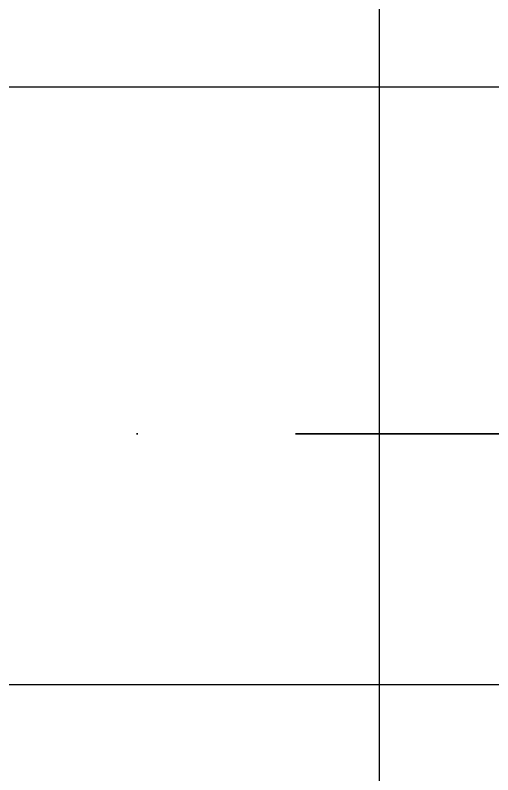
# Model space of a CAD drawing. Header units: inches. Extents: x -12418 to 183584, y -29325 to 19878.
# Drawn here: x 42834 to 43314, y -3691 to -2928 of the extents above; entities that cross this region are included whole.
import ezdxf

# ---------------------------------------------------------------- set-up
doc = ezdxf.new("R2010")
doc.units = ezdxf.units.IN
doc.header["$LTSCALE"] = 25
doc.header["$MEASUREMENT"] = 0
doc.linetypes.add('DASHDOT', pattern=[25.4, 12.7, -6.35, 0, -6.35])
doc.layers.add('00-Ground Floor$0$False Ceiling', color=251, linetype='Continuous')
doc.layers.add('E-LITE-CLNG-CNDT', color=6, linetype='DASHDOT', lineweight=35)

# ---------------------------------------------------------------- blocks, each defined once
blk = doc.blocks.new('00-Ground Floor$0$A$Ce9e1c4c3')
at = {"layer": '00-Ground Floor$0$False Ceiling', "color": 254, "linetype": 'Continuous'}
for p, q in [((-56800, -6847.43), (-56800, -2847.43)), ((-58200.95, -3000), (-54817.07, -3000)), ((-58200.95, -3600), (-54817.07, -3600))]:
    blk.add_line(p, q, dxfattribs=at)
blk = doc.blocks.new('00-Ground Floor')
at = {"layer": '00-Ground Floor$0$False Ceiling', "color": 254}
blk.add_blockref('00-Ground Floor$0$A$Ce9e1c4c3', (100000, 0), dxfattribs=at)

msp = doc.modelspace()

# ---------------------------------------------------------------- linework, layer by layer
at = {"layer": 'E-LITE-CLNG-CNDT', "color": 1, "elevation": 0}
msp.add_lwpolyline([(40500, -3600), (40500, -3423.34, -0.414214), (40575, -3348.34), (44025.97, -3348.34, -0.414214), (44100.97, -3423.34), (44100.97, -3600)], format="xyb", dxfattribs=at)

# ---------------------------------------------------------------- block references
at = {"layer": 'E-LITE-CLNG-CNDT', "color": 1}
msp.add_blockref('00-Ground Floor', (0, 0), dxfattribs=at)

doc.saveas('drawing.dxf')
